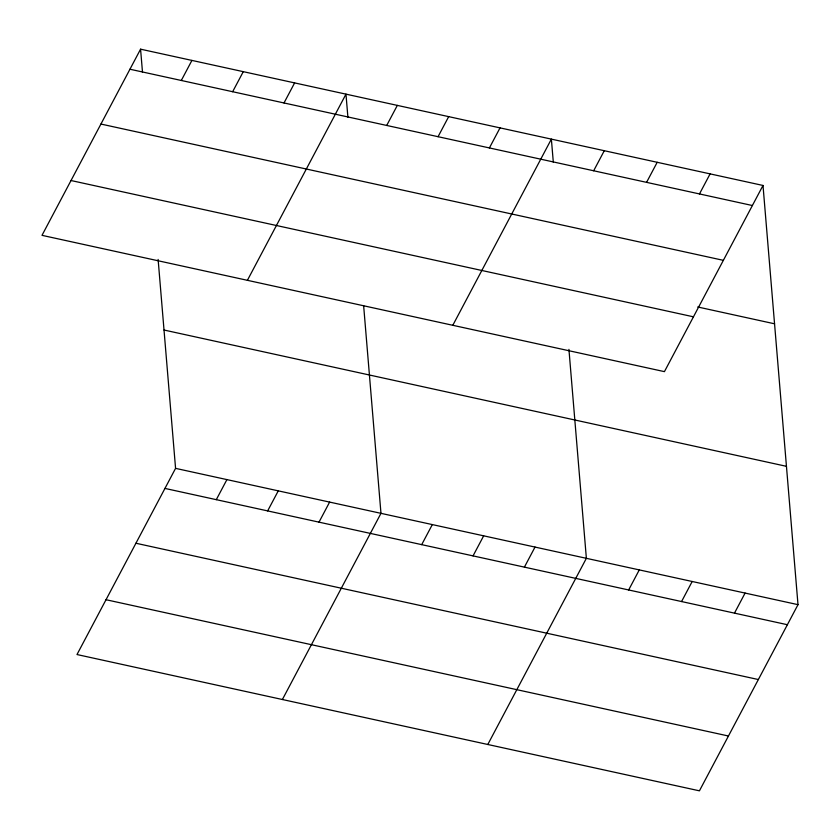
<?xml version="1.0" encoding="UTF-8"?>
<svg xmlns="http://www.w3.org/2000/svg" width="840" height="840" viewBox="0 0 840 840"><rect width="100%" height="100%" fill="white"/><g stroke="black" fill="none" stroke-linecap="round" stroke-linejoin="round"><path stroke-width="1.26" d="M140.574 49.172L42 235.337L664.429 371.637L763.004 185.462L140.574 49.172L142.496 72.23M181.303 80.472L191.919 60.417M232.649 91.718L243.275 71.663M284.004 102.963L294.619 82.908M247.401 280.319L345.975 94.154L347.897 117.201M158.12 259.413L175.571 468.363L76.996 654.538L699.426 790.828L798 604.663L763.004 185.462M386.705 125.454L397.331 105.389M216.3 499.663L226.916 479.608M438.06 136.7L448.675 116.634M267.645 510.909L278.271 490.854M489.405 147.934L500.031 127.88M319 522.155L329.616 502.1M452.802 325.3L551.376 139.125L553.308 162.183M282.397 699.51L380.971 513.345L363.636 305.676M593.67 170.772L604.286 150.707M421.701 544.646L432.317 524.591M646.569 182.353L657.195 162.298M473.046 555.891L483.672 535.826M699.478 193.935L710.094 173.88M524.402 567.137L535.017 547.071M487.798 744.492L586.373 558.317L568.932 349.367M628.656 589.964L639.282 569.909M681.566 601.545L692.181 581.49M734.475 613.137L745.091 593.072M129.948 69.227L752.388 205.527M100.926 124.047L723.366 260.337M697.715 306.978L774.553 323.799M71.022 180.527L693.462 316.817M164.021 330.026L786.45 466.326M175.571 468.363L798 604.663M164.945 488.418L787.385 624.719M135.922 543.239L758.352 679.539M106.019 599.718L728.448 736.008"/></g></svg>
